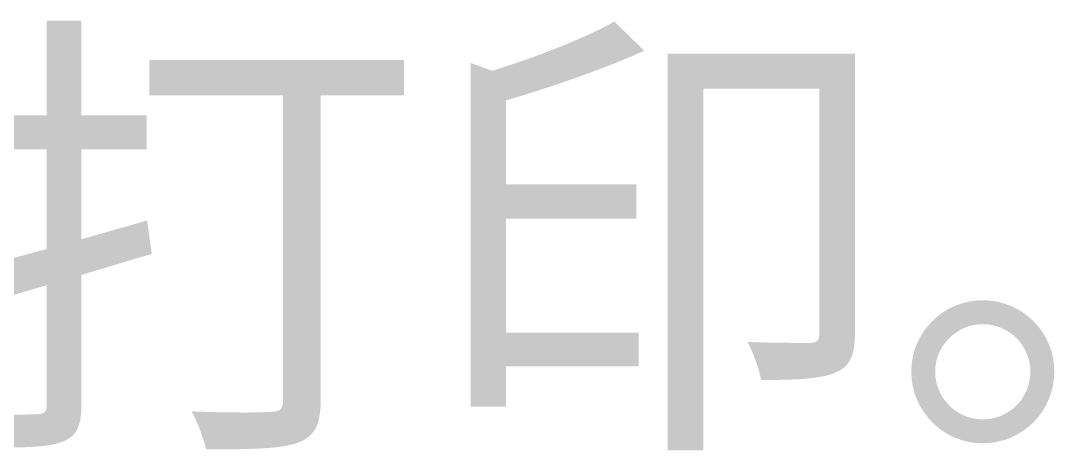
# Model space of a CAD drawing. Header units: millimetres. Extents: x -4600 to 229000, y -4300 to 19460.
# Drawn here: x 62411 to 63042, y 13373 to 13636 of the extents above; entities that cross this region are included whole.
import ezdxf

# ---------------------------------------------------------------- set-up
doc = ezdxf.new("R2010")
doc.units = ezdxf.units.MM
doc.header["$LTSCALE"] = 100
doc.layers.add('A-NOTE', color=7, linetype='Continuous', lineweight=18)

# ---------------------------------------------------------------- blocks, each defined once
blk = doc.blocks.new('A02_SHEET')
at = {"layer": 'A-NOTE'}
h = blk.add_hatch(color=256, dxfattribs=at)
edge = h.paths.add_edge_path()
edge.add_line((22426.64, 13635.65), (22426.64, 13577.78))
edge.add_line((22426.64, 13577.78), (22383.38, 13577.78))
edge.add_line((22383.38, 13577.78), (22383.38, 13557.16))
edge.add_line((22383.38, 13557.16), (22426.64, 13557.16))
edge.add_line((22426.64, 13557.16), (22426.64, 13496.13))
edge.add_spline(control_points=[(22426.64, 13496.13), (22409.45, 13491.55), (22393.7, 13487.25), (22380.8, 13484.1)], knot_values=[0, 0, 0, 0, 1, 1, 1, 1], degree=3, periodic=0)
edge.add_line((22380.8, 13484.1), (22387.39, 13462.61))
edge.add_line((22387.39, 13462.61), (22426.64, 13474.07))
edge.add_line((22426.64, 13474.07), (22426.64, 13400.73))
edge.add_spline(control_points=[(22426.64, 13400.73), (22426.64, 13396.72), (22424.92, 13395.29), (22420.91, 13395.29)], knot_values=[0, 0, 0, 0, 1, 1, 1, 1], degree=3, periodic=0)
edge.add_spline(control_points=[(22420.91, 13395.29), (22417.19, 13395), (22404.58, 13395), (22391.12, 13395.29)], knot_values=[0, 0, 0, 0, 1, 1, 1, 1], degree=3, periodic=0)
edge.add_spline(control_points=[(22391.12, 13395.29), (22393.98, 13389.56), (22397.14, 13380.68), (22397.99, 13374.95)], knot_values=[0, 0, 0, 0, 1, 1, 1, 1], degree=3, periodic=0)
edge.add_spline(control_points=[(22397.99, 13374.95), (22418.05, 13374.95), (22429.8, 13375.52), (22437.53, 13378.96)], knot_values=[0, 0, 0, 0, 1, 1, 1, 1], degree=3, periodic=0)
edge.add_spline(control_points=[(22437.53, 13378.96), (22444.98, 13382.39), (22447.84, 13388.41), (22447.84, 13400.44)], knot_values=[0, 0, 0, 0, 1, 1, 1, 1], degree=3, periodic=0)
edge.add_line((22447.84, 13400.44), (22447.84, 13480.38))
edge.add_line((22447.84, 13480.38), (22490.82, 13493.27))
edge.add_line((22490.82, 13493.27), (22487.95, 13513.61))
edge.add_line((22487.95, 13513.61), (22447.84, 13502.15))
edge.add_line((22447.84, 13502.15), (22447.84, 13557.16))
edge.add_line((22447.84, 13557.16), (22487.67, 13557.16))
edge.add_line((22487.67, 13557.16), (22487.67, 13577.78))
edge.add_line((22487.67, 13577.78), (22447.84, 13577.78))
edge.add_line((22447.84, 13577.78), (22447.84, 13635.65))
edge.add_line((22447.84, 13635.65), (22426.64, 13635.65))
h = blk.add_hatch(color=256, dxfattribs=at)
edge = h.paths.add_edge_path()
edge.add_spline(control_points=[(22773.3, 13635.08), (22755.54, 13625.05), (22726.03, 13613.59), (22698.81, 13605)], knot_values=[0, 0, 0, 0, 1, 1, 1, 1], degree=3, periodic=0)
edge.add_line((22698.81, 13605), (22685.63, 13609.87))
edge.add_line((22685.63, 13609.87), (22685.63, 13399.87))
edge.add_line((22685.63, 13399.87), (22707.12, 13399.87))
edge.add_line((22707.12, 13399.87), (22707.12, 13424.51))
edge.add_line((22707.12, 13424.51), (22788.2, 13424.51))
edge.add_line((22788.2, 13424.51), (22788.2, 13445.14))
edge.add_line((22788.2, 13445.14), (22707.12, 13445.14))
edge.add_line((22707.12, 13445.14), (22707.12, 13514.75))
edge.add_line((22707.12, 13514.75), (22786.77, 13514.75))
edge.add_line((22786.77, 13514.75), (22786.77, 13535.67))
edge.add_line((22786.77, 13535.67), (22707.12, 13535.67))
edge.add_line((22707.12, 13535.67), (22707.12, 13586.95))
edge.add_spline(control_points=[(22707.12, 13586.95), (22736.34, 13595.55), (22767.86, 13606.43), (22791.64, 13617.32)], knot_values=[0, 0, 0, 0, 1, 1, 1, 1], degree=3, periodic=0)
edge.add_line((22791.64, 13617.32), (22773.3, 13635.08))
h = blk.add_hatch(color=256, dxfattribs=at)
edge = h.paths.add_edge_path()
edge.add_line((22489.39, 13611.59), (22489.39, 13590.1))
edge.add_line((22489.39, 13590.1), (22571.04, 13590.1))
edge.add_line((22571.04, 13590.1), (22571.04, 13403.88))
edge.add_spline(control_points=[(22571.04, 13403.88), (22571.04, 13398.44), (22569.03, 13396.72), (22563.3, 13396.72)], knot_values=[0, 0, 0, 0, 1, 1, 1, 1], degree=3, periodic=0)
edge.add_spline(control_points=[(22563.3, 13396.72), (22557, 13396.15), (22536.37, 13396.15), (22515.17, 13397.01)], knot_values=[0, 0, 0, 0, 1, 1, 1, 1], degree=3, periodic=0)
edge.add_spline(control_points=[(22515.17, 13397.01), (22518.61, 13390.7), (22522.62, 13380.1), (22524.05, 13373.8)], knot_values=[0, 0, 0, 0, 1, 1, 1, 1], degree=3, periodic=0)
edge.add_spline(control_points=[(22524.05, 13373.8), (22551.27, 13373.8), (22569.32, 13374.09), (22579.92, 13377.81), (22590.23, 13381.53), (22593.96, 13388.98), (22593.96, 13403.59)], knot_values=[0, 0, 0, 0, 1, 1, 1, 2, 2, 2, 2], degree=3, periodic=0)
edge.add_line((22593.96, 13403.59), (22593.96, 13590.1))
edge.add_line((22593.96, 13590.1), (22644.95, 13590.1))
edge.add_line((22644.95, 13590.1), (22644.95, 13611.59))
edge.add_line((22644.95, 13611.59), (22489.39, 13611.59))
h = blk.add_hatch(color=256, dxfattribs=at)
edge = h.paths.add_edge_path()
edge.add_line((22805.96, 13615.6), (22805.96, 13373.23))
edge.add_line((22805.96, 13373.23), (22827.74, 13373.23))
edge.add_line((22827.74, 13373.23), (22827.74, 13594.11))
edge.add_line((22827.74, 13594.11), (22898.5, 13594.11))
edge.add_line((22898.5, 13594.11), (22898.5, 13444.85))
edge.add_spline(control_points=[(22898.5, 13444.85), (22898.5, 13440.55), (22897.35, 13439.12), (22892.77, 13438.83)], knot_values=[0, 0, 0, 0, 1, 1, 1, 1], degree=3, periodic=0)
edge.add_spline(control_points=[(22892.77, 13438.83), (22887.9, 13438.83), (22871.86, 13438.83), (22854.67, 13439.41)], knot_values=[0, 0, 0, 0, 1, 1, 1, 1], degree=3, periodic=0)
edge.add_spline(control_points=[(22854.67, 13439.41), (22858.1, 13433.1), (22861.83, 13422.79), (22862.97, 13416.2)], knot_values=[0, 0, 0, 0, 1, 1, 1, 1], degree=3, periodic=0)
edge.add_spline(control_points=[(22862.97, 13416.2), (22884.46, 13416.2), (22899.36, 13416.77), (22908.53, 13420.78)], knot_values=[0, 0, 0, 0, 1, 1, 1, 1], degree=3, periodic=0)
edge.add_spline(control_points=[(22908.53, 13420.78), (22917.69, 13424.51), (22920.27, 13432.24), (22920.27, 13444.56)], knot_values=[0, 0, 0, 0, 1, 1, 1, 1], degree=3, periodic=0)
edge.add_line((22920.27, 13444.56), (22920.27, 13615.6))
edge.add_line((22920.27, 13615.6), (22805.96, 13615.6))
h = blk.add_hatch(color=256, dxfattribs=at)
edge = h.paths.add_edge_path()
edge.add_spline(control_points=[(22998.2, 13464.9), (22974.42, 13464.9), (22954.65, 13445.42), (22954.65, 13421.36), (22954.65, 13397.01), (22974.42, 13377.52), (22998.2, 13377.52), (23022.55, 13377.52), (23042.03, 13397.01), (23042.03, 13421.36), (23042.03, 13445.42), (23022.55, 13464.9), (22998.2, 13464.9)], knot_values=[0, 0, 0, 0, 1, 1, 1, 2, 2, 2, 3, 3, 3, 4, 4, 4, 4], degree=3, periodic=0)
edge = h.paths.add_edge_path(flags=0)
edge.add_spline(control_points=[(22998.2, 13392.14), (22982.44, 13392.14), (22969.26, 13405.03), (22969.26, 13421.36), (22969.26, 13437.11), (22982.44, 13450.29), (22998.2, 13450.29), (23014.53, 13450.29), (23027.42, 13437.11), (23027.42, 13421.36), (23027.42, 13405.03), (23014.53, 13392.14), (22998.2, 13392.14)], knot_values=[0, 0, 0, 0, 1, 1, 1, 2, 2, 2, 3, 3, 3, 4, 4, 4, 4], degree=3, periodic=0)

msp = doc.modelspace()

# ---------------------------------------------------------------- block references
msp.add_blockref('A02_SHEET', (40000, 0))

doc.saveas('drawing.dxf')
